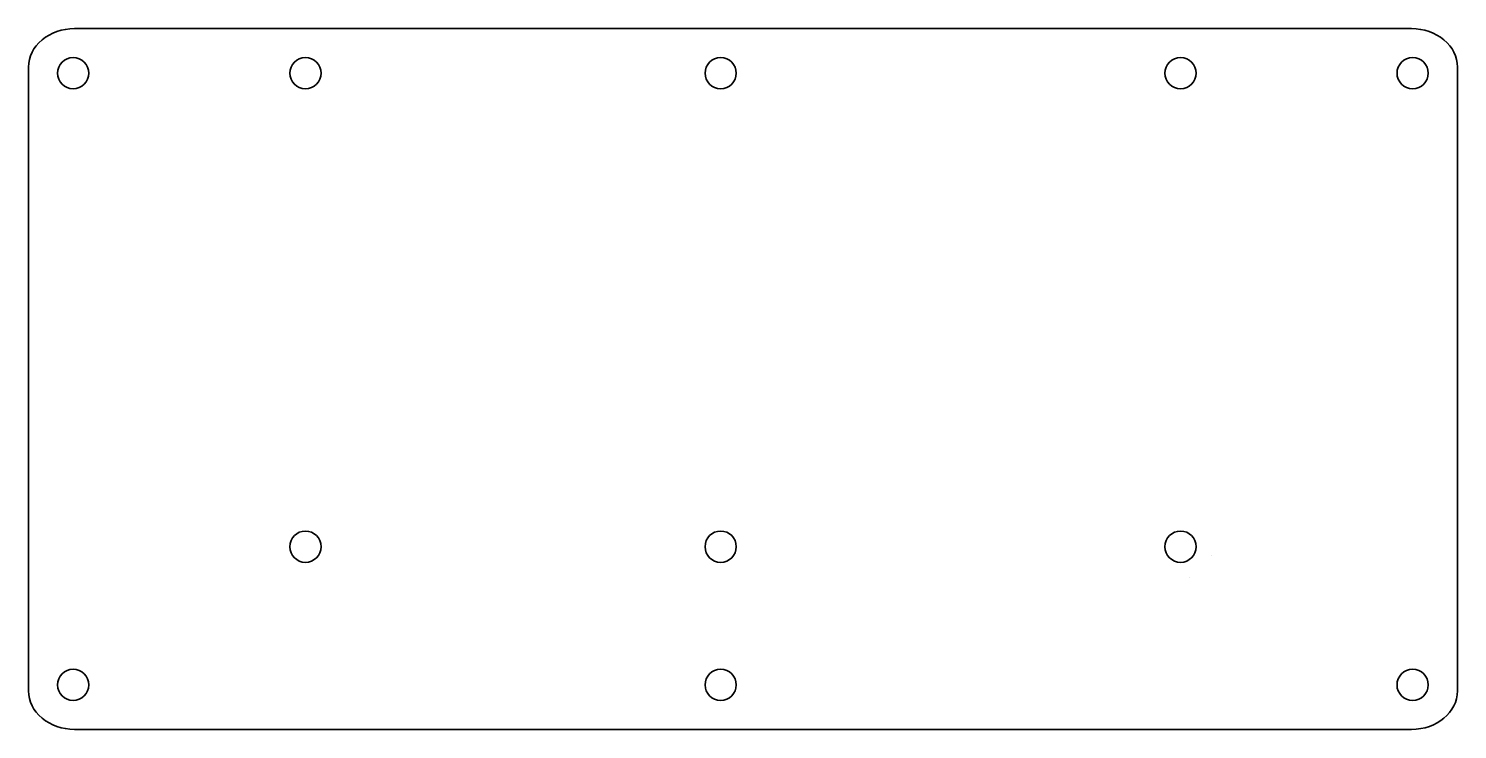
# Model space of a CAD drawing. Header units: millimetres. Extents: x 121 to 441, y -11 to 146.
import ezdxf

# ---------------------------------------------------------------- set-up
doc = ezdxf.new("R2010")
doc.units = ezdxf.units.MM
doc.header["$MEASUREMENT"] = 0
doc.layers.add('Layer 1', color=7, linetype='Continuous')

msp = doc.modelspace()

# ---------------------------------------------------------------- linework, layer by layer
at = {"layer": 'Layer 1', "color": 250, "lineweight": 35}
for points, knots in [([(430.3696, 146.0996), (433.0947, 146.0996), (435.7083, 145.1925), (437.6352, 143.5781), (439.5621, 141.9637), (440.6448, 139.774), (440.6448, 137.4909), (440.6448, 137.4909), (440.6448, -2.1704), (440.6448, -2.1704), (440.6448, -6.9249), (436.0444, -10.7792), (430.3696, -10.7792), (430.3696, -10.7792), (130.92, -10.7792), (130.92, -10.7792), (128.1949, -10.7792), (125.5813, -9.8722), (123.6544, -8.2577), (121.7274, -6.6433), (120.6448, -4.4536), (120.6448, -2.1704), (120.6448, -2.1704), (120.6448, 137.4909), (120.6448, 137.4909), (120.6448, 139.774), (121.7275, 141.9637), (123.6544, 143.5781), (125.5813, 145.1925), (128.1949, 146.0996), (130.92, 146.0996), (130.92, 146.0996), (430.3696, 146.0996), (430.3696, 146.0996)], [0, 0, 0, 0, 0.09090909, 0.09090909, 0.09090909, 0.18181818, 0.18181818, 0.18181818, 0.27272727, 0.27272727, 0.27272727, 0.36363636, 0.36363636, 0.36363636, 0.45454545, 0.45454545, 0.45454545, 0.54545455, 0.54545455, 0.54545455, 0.63636364, 0.63636364, 0.63636364, 0.72727273, 0.72727273, 0.72727273, 0.81818182, 0.81818182, 0.81818182, 0.90909091, 0.90909091, 0.90909091, 1, 1, 1, 1]), ([(127.1131, 136.1208), (127.1131, 138.0538), (128.6801, 139.6208), (130.6131, 139.6208), (132.5461, 139.6208), (134.1131, 138.0538), (134.1131, 136.1208), (134.1131, 134.1878), (132.5461, 132.6208), (130.6131, 132.6208), (128.6801, 132.6208), (127.1131, 134.1878), (127.1131, 136.1208)], [0, 0, 0, 0, 0.25, 0.25, 0.25, 0.5, 0.5, 0.5, 0.75, 0.75, 0.75, 1, 1, 1, 1]), ([(179.1448, 136.1208), (179.1448, 138.0538), (180.7118, 139.6208), (182.6448, 139.6208), (184.5778, 139.6208), (186.1448, 138.0538), (186.1448, 136.1208), (186.1448, 134.1878), (184.5778, 132.6208), (182.6448, 132.6208), (180.7118, 132.6208), (179.1448, 134.1878), (179.1448, 136.1208)], [0, 0, 0, 0, 0.25, 0.25, 0.25, 0.5, 0.5, 0.5, 0.75, 0.75, 0.75, 1, 1, 1, 1]), ([(272.1448, 136.1207), (272.1448, 138.0538), (273.7118, 139.6207), (275.6448, 139.6207), (277.5778, 139.6208), (279.1448, 138.0538), (279.1448, 136.1208), (279.1448, 134.1877), (277.5778, 132.6208), (275.6448, 132.6208), (273.7118, 132.6207), (272.1448, 134.1877), (272.1448, 136.1207)], [0, 0, 0, 0, 0.25, 0.25, 0.25, 0.5, 0.5, 0.5, 0.75, 0.75, 0.75, 1, 1, 1, 1]), ([(375.1448, 136.1208), (375.1448, 138.0538), (376.7118, 139.6208), (378.6448, 139.6208), (380.5778, 139.6208), (382.1448, 138.0538), (382.1448, 136.1208), (382.1448, 134.1878), (380.5778, 132.6208), (378.6448, 132.6208), (376.7118, 132.6208), (375.1448, 134.1878), (375.1448, 136.1208)], [0, 0, 0, 0, 0.25, 0.25, 0.25, 0.5, 0.5, 0.5, 0.75, 0.75, 0.75, 1, 1, 1, 1]), ([(427.1131, 136.1208), (427.1131, 138.0538), (428.6801, 139.6208), (430.6131, 139.6208), (432.5461, 139.6208), (434.1131, 138.0538), (434.1131, 136.1208), (434.1131, 134.1878), (432.5461, 132.6208), (430.6131, 132.6208), (428.6801, 132.6208), (427.1131, 134.1878), (427.1131, 136.1208)], [0, 0, 0, 0, 0.25, 0.25, 0.25, 0.5, 0.5, 0.5, 0.75, 0.75, 0.75, 1, 1, 1, 1]), ([(179.1448, 30.1208), (179.1448, 32.0538), (180.7118, 33.6208), (182.6448, 33.6208), (184.5778, 33.6208), (186.1448, 32.0538), (186.1448, 30.1208), (186.1448, 28.1878), (184.5778, 26.6208), (182.6448, 26.6208), (180.7118, 26.6208), (179.1448, 28.1878), (179.1448, 30.1208)], [0, 0, 0, 0, 0.25, 0.25, 0.25, 0.5, 0.5, 0.5, 0.75, 0.75, 0.75, 1, 1, 1, 1]), ([(272.1448, 30.1208), (272.1448, 32.0538), (273.7118, 33.6208), (275.6448, 33.6208), (277.5778, 33.6208), (279.1448, 32.0538), (279.1448, 30.1208), (279.1448, 28.1878), (277.5778, 26.6208), (275.6448, 26.6208), (273.7118, 26.6208), (272.1448, 28.1878), (272.1448, 30.1208)], [0, 0, 0, 0, 0.25, 0.25, 0.25, 0.5, 0.5, 0.5, 0.75, 0.75, 0.75, 1, 1, 1, 1]), ([(375.1448, 30.1208), (375.1448, 32.0538), (376.7118, 33.6208), (378.6448, 33.6208), (380.5778, 33.6208), (382.1448, 32.0538), (382.1448, 30.1208), (382.1448, 28.1878), (380.5778, 26.6208), (378.6448, 26.6208), (376.7118, 26.6208), (375.1448, 28.1878), (375.1448, 30.1208)], [0, 0, 0, 0, 0.25, 0.25, 0.25, 0.5, 0.5, 0.5, 0.75, 0.75, 0.75, 1, 1, 1, 1]), ([(127.1131, -0.8096), (127.1131, 1.1234), (128.6801, 2.6904), (130.6131, 2.6904), (132.5461, 2.6904), (134.1131, 1.1234), (134.1131, -0.8096), (134.1131, -2.7426), (132.5461, -4.3096), (130.6131, -4.3096), (128.6801, -4.3096), (127.1131, -2.7426), (127.1131, -0.8096)], [0, 0, 0, 0, 0.25, 0.25, 0.25, 0.5, 0.5, 0.5, 0.75, 0.75, 0.75, 1, 1, 1, 1]), ([(272.1448, -0.8096), (272.1448, 1.1234), (273.7118, 2.6904), (275.6448, 2.6904), (277.5778, 2.6904), (279.1448, 1.1234), (279.1448, -0.8096), (279.1448, -2.7426), (277.5778, -4.3096), (275.6448, -4.3096), (273.7118, -4.3096), (272.1448, -2.7426), (272.1448, -0.8096)], [0, 0, 0, 0, 0.25, 0.25, 0.25, 0.5, 0.5, 0.5, 0.75, 0.75, 0.75, 1, 1, 1, 1]), ([(427.1131, -0.8111), (427.1131, 1.1219), (428.6801, 2.6889), (430.6131, 2.6889), (432.5461, 2.6889), (434.1131, 1.1219), (434.1131, -0.8111), (434.1131, -2.7441), (432.5461, -4.3111), (430.6131, -4.3111), (428.6801, -4.3111), (427.1131, -2.7441), (427.1131, -0.8111)], [0, 0, 0, 0, 0.25, 0.25, 0.25, 0.5, 0.5, 0.5, 0.75, 0.75, 0.75, 1, 1, 1, 1])]:
    msp.add_open_spline(points, degree=3, knots=knots, dxfattribs=at)
for points in [[(385.6448, 28.1208), (385.6448, 28.1208), (385.6448, 28.1208), (385.6448, 28.1208)], [(385.6448, 28.1208), (385.6448, 28.1208), (385.6448, 28.1208), (385.6448, 28.1208)], [(385.6448, 28.1207), (385.6448, 28.1207), (385.6448, 28.1207), (385.6448, 28.1207)], [(385.6448, 28.1207), (385.6448, 28.1207), (385.6448, 28.1207), (385.6448, 28.1207)], [(380.6448, 23.1208), (380.6448, 23.1208), (380.6448, 23.1208), (380.6448, 23.1208)], [(380.6448, 23.1208), (380.6448, 23.1208), (380.6448, 23.1208), (380.6448, 23.1208)], [(380.6448, 23.1207), (380.6448, 23.1207), (380.6448, 23.1207), (380.6448, 23.1207)], [(380.6448, 23.1207), (380.6448, 23.1207), (380.6448, 23.1207), (380.6448, 23.1207)]]:
    msp.add_open_spline(points, degree=3, dxfattribs=at)

doc.saveas('drawing.dxf')
